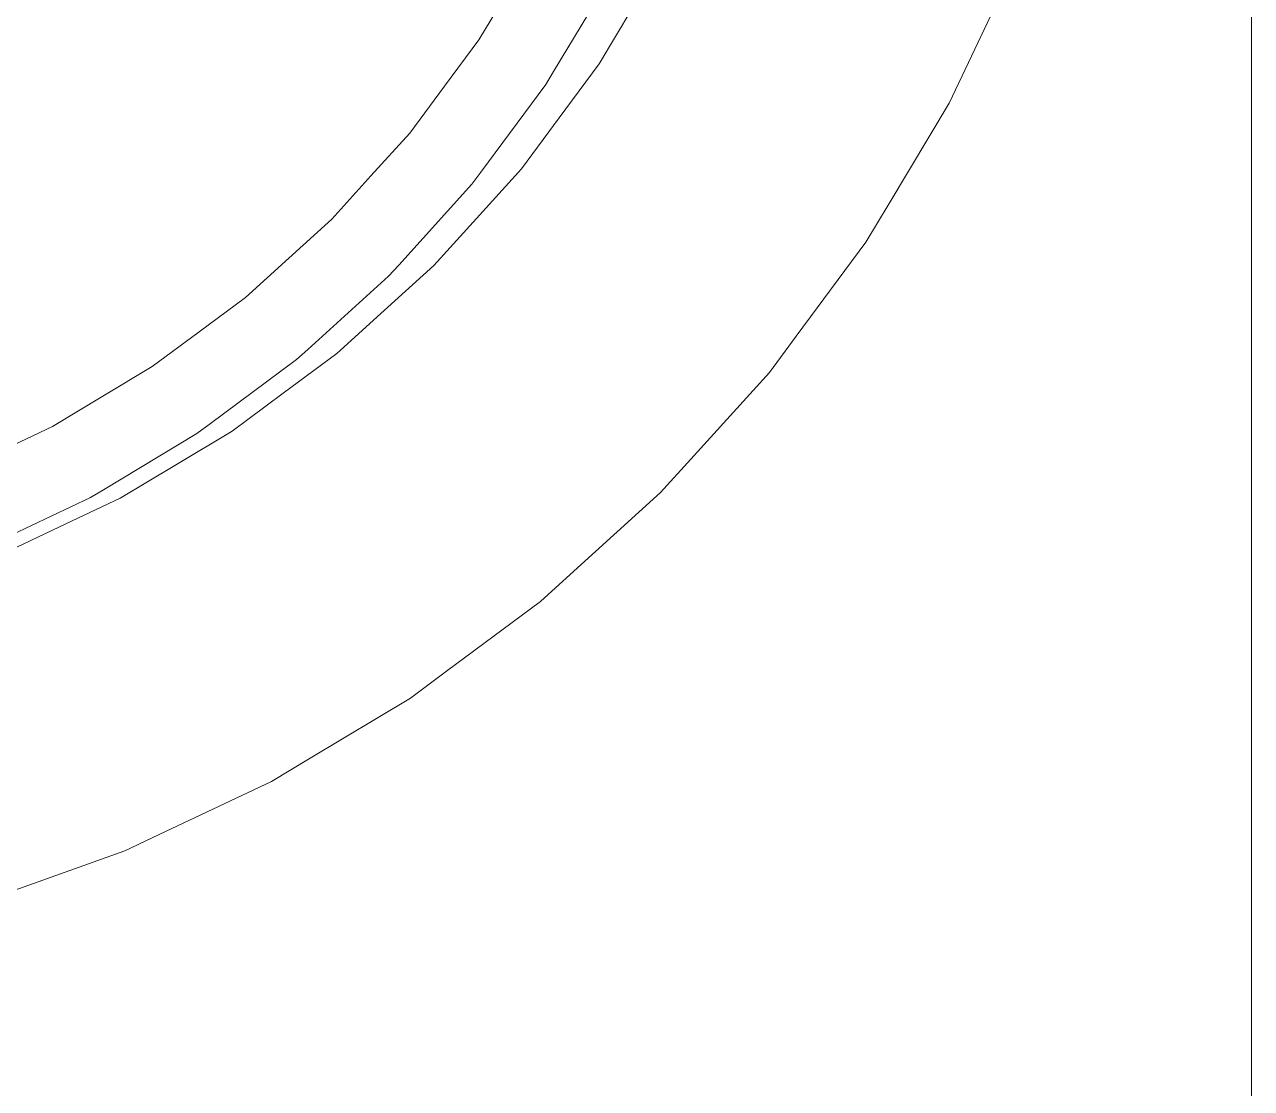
# Model space of a CAD drawing. Header units: centimetres. Extents: x -214 to 137, y -175 to 4.
# Drawn here: x 6.57 to 16.97, y -125.96 to -116.95 of the extents above; entities that cross this region are included whole.
import ezdxf

# ---------------------------------------------------------------- set-up
doc = ezdxf.new("R2010")
doc.units = ezdxf.units.CM
doc.header["$MEASUREMENT"] = 0
doc.layers.add('layer 1', color=7, linetype='Continuous')

msp = doc.modelspace()

# ---------------------------------------------------------------- linework, layer by layer
at = {"layer": 'layer 1', "color": 5, "lineweight": 9}
for points in [[(16.97057, -175.16373), (16.97057, -175.16373), (16.97057, -75.16373), (16.97057, -75.16373)], [(14.57348, -117.26885), (14.57348, -117.26885), (14.99726, -116.37286), (14.99726, -116.37286)], [(11.05788, -117.34636), (11.05788, -117.34636), (11.53303, -116.55361), (11.53303, -116.55361)], [(11.05788, -117.34636), (11.05788, -117.34636), (11.53303, -116.55361), (11.53303, -116.55361)], [(11.05788, -117.34636), (11.05788, -117.34636), (11.53303, -116.55361), (11.53303, -116.55361)], [(11.05788, -117.34636), (11.05788, -117.34636), (11.53303, -116.55361), (11.53303, -116.55361)], [(11.05788, -117.34636), (11.05788, -117.34636), (11.53303, -116.55361), (11.53303, -116.55361)], [(11.72097, -116.81854), (11.72097, -116.81854), (11.44351, -117.28146), (11.44351, -117.28146)], [(10.99232, -117.45573), (10.99232, -117.45573), (11.05788, -117.34636), (11.05788, -117.34636)], [(10.99232, -117.45573), (10.99232, -117.45573), (11.05788, -117.34636), (11.05788, -117.34636)], [(10.99232, -117.45573), (10.99232, -117.45573), (11.05788, -117.34636), (11.05788, -117.34636)], [(10.99232, -117.45573), (10.99232, -117.45573), (11.05788, -117.34636), (11.05788, -117.34636)], [(10.99232, -117.45573), (10.99232, -117.45573), (11.05788, -117.34636), (11.05788, -117.34636)], [(11.44351, -117.28146), (11.44351, -117.28146), (11.10595, -117.7366), (11.10595, -117.7366)], [(14.41014, -117.61419), (14.41014, -117.61419), (14.57348, -117.26885), (14.57348, -117.26885)], [(10.44176, -118.19808), (10.44176, -118.19808), (10.99232, -117.45573), (10.99232, -117.45573)], [(10.44176, -118.19808), (10.44176, -118.19808), (10.99232, -117.45573), (10.99232, -117.45573)], [(10.44176, -118.19808), (10.44176, -118.19808), (10.99232, -117.45573), (10.99232, -117.45573)], [(10.44176, -118.19808), (10.44176, -118.19808), (10.99232, -117.45573), (10.99232, -117.45573)], [(10.44176, -118.19808), (10.44176, -118.19808), (10.99232, -117.45573), (10.99232, -117.45573)], [(13.90059, -118.46433), (13.90059, -118.46433), (14.41014, -117.61419), (14.41014, -117.61419)], [(11.10595, -117.7366), (11.10595, -117.7366), (10.78445, -118.17009), (10.78445, -118.17009)], [(10.3658, -118.3005), (10.3658, -118.3005), (10.44176, -118.19808), (10.44176, -118.19808)], [(10.3658, -118.3005), (10.3658, -118.3005), (10.44176, -118.19808), (10.44176, -118.19808)], [(10.3658, -118.3005), (10.3658, -118.3005), (10.44176, -118.19808), (10.44176, -118.19808)], [(10.3658, -118.3005), (10.3658, -118.3005), (10.44176, -118.19808), (10.44176, -118.19808)], [(10.3658, -118.3005), (10.3658, -118.3005), (10.44176, -118.19808), (10.44176, -118.19808)], [(10.78445, -118.17009), (10.78445, -118.17009), (10.40391, -118.58995), (10.40391, -118.58995)], [(9.74511, -118.98532), (9.74511, -118.98532), (10.3658, -118.3005), (10.3658, -118.3005)], [(9.74511, -118.98532), (9.74511, -118.98532), (10.3658, -118.3005), (10.3658, -118.3005)], [(9.74511, -118.98532), (9.74511, -118.98532), (10.3658, -118.3005), (10.3658, -118.3005)], [(9.74511, -118.98532), (9.74511, -118.98532), (10.3658, -118.3005), (10.3658, -118.3005)], [(9.74511, -118.98532), (9.74511, -118.98532), (10.3658, -118.3005), (10.3658, -118.3005)], [(13.70419, -118.792), (13.70419, -118.792), (13.90059, -118.46433), (13.90059, -118.46433)], [(10.40391, -118.58995), (10.40391, -118.58995), (10.04147, -118.98984), (10.04147, -118.98984)], [(13.11376, -119.5881), (13.11376, -119.5881), (13.70419, -118.792), (13.70419, -118.792)], [(10.04147, -118.98984), (10.04147, -118.98984), (9.62161, -119.37038), (9.62161, -119.37038)], [(9.65948, -119.0798), (9.65948, -119.0798), (9.74511, -118.98532), (9.74511, -118.98532)], [(9.65948, -119.0798), (9.65948, -119.0798), (9.74511, -118.98532), (9.74511, -118.98532)], [(9.65948, -119.0798), (9.65948, -119.0798), (9.74511, -118.98532), (9.74511, -118.98532)], [(9.65948, -119.0798), (9.65948, -119.0798), (9.74511, -118.98532), (9.74511, -118.98532)], [(9.65948, -119.0798), (9.65948, -119.0798), (9.74511, -118.98532), (9.74511, -118.98532)], [(8.97466, -119.70048), (8.97466, -119.70048), (9.65948, -119.0798), (9.65948, -119.0798)], [(8.97466, -119.70048), (8.97466, -119.70048), (9.65948, -119.0798), (9.65948, -119.0798)], [(8.97466, -119.70048), (8.97466, -119.70048), (9.65948, -119.0798), (9.65948, -119.0798)], [(8.97466, -119.70048), (8.97466, -119.70048), (9.65948, -119.0798), (9.65948, -119.0798)], [(8.97466, -119.70048), (8.97466, -119.70048), (9.65948, -119.0798), (9.65948, -119.0798)], [(9.62161, -119.37038), (9.62161, -119.37038), (9.22171, -119.73282), (9.22171, -119.73282)], [(12.88619, -119.89494), (12.88619, -119.89494), (13.11376, -119.5881), (13.11376, -119.5881)], [(9.22171, -119.73282), (9.22171, -119.73282), (8.76657, -120.07038), (8.76657, -120.07038)], [(8.88018, -119.78611), (8.88018, -119.78611), (8.97466, -119.70048), (8.97466, -119.70048)], [(8.88018, -119.78611), (8.88018, -119.78611), (8.97466, -119.70048), (8.97466, -119.70048)], [(8.88018, -119.78611), (8.88018, -119.78611), (8.97466, -119.70048), (8.97466, -119.70048)], [(8.88018, -119.78611), (8.88018, -119.78611), (8.97466, -119.70048), (8.97466, -119.70048)], [(8.88018, -119.78611), (8.88018, -119.78611), (8.97466, -119.70048), (8.97466, -119.70048)], [(8.13783, -120.33668), (8.13783, -120.33668), (8.88018, -119.78611), (8.88018, -119.78611)], [(8.13783, -120.33668), (8.13783, -120.33668), (8.88018, -119.78611), (8.88018, -119.78611)], [(8.13783, -120.33668), (8.13783, -120.33668), (8.88018, -119.78611), (8.88018, -119.78611)], [(8.13783, -120.33668), (8.13783, -120.33668), (8.88018, -119.78611), (8.88018, -119.78611)], [(8.13783, -120.33668), (8.13783, -120.33668), (8.88018, -119.78611), (8.88018, -119.78611)], [(12.22057, -120.62934), (12.22057, -120.62934), (12.88619, -119.89494), (12.88619, -119.89494)], [(8.76657, -120.07038), (8.76657, -120.07038), (8.33308, -120.39187), (8.33308, -120.39187)], [(8.03541, -120.41264), (8.03541, -120.41264), (8.13783, -120.33668), (8.13783, -120.33668)], [(8.03541, -120.41264), (8.03541, -120.41264), (8.13783, -120.33668), (8.13783, -120.33668)], [(8.03541, -120.41264), (8.03541, -120.41264), (8.13783, -120.33668), (8.13783, -120.33668)], [(8.03541, -120.41264), (8.03541, -120.41264), (8.13783, -120.33668), (8.13783, -120.33668)], [(8.03541, -120.41264), (8.03541, -120.41264), (8.13783, -120.33668), (8.13783, -120.33668)], [(7.24266, -120.88779), (7.24266, -120.88779), (8.03541, -120.41264), (8.03541, -120.41264)], [(7.24266, -120.88779), (7.24266, -120.88779), (8.03541, -120.41264), (8.03541, -120.41264)], [(7.24266, -120.88779), (7.24266, -120.88779), (8.03541, -120.41264), (8.03541, -120.41264)], [(7.24266, -120.88779), (7.24266, -120.88779), (8.03541, -120.41264), (8.03541, -120.41264)], [(7.24266, -120.88779), (7.24266, -120.88779), (8.03541, -120.41264), (8.03541, -120.41264)], [(8.33308, -120.39187), (8.33308, -120.39187), (7.84704, -120.68319), (7.84704, -120.68319)], [(7.84704, -120.68319), (7.84704, -120.68319), (7.38413, -120.96065), (7.38413, -120.96065)], [(11.96401, -120.9124), (11.96401, -120.9124), (12.22057, -120.62934), (12.22057, -120.62934)], [(7.13328, -120.95335), (7.13328, -120.95335), (7.24266, -120.88779), (7.24266, -120.88779)], [(7.13328, -120.95335), (7.13328, -120.95335), (7.24266, -120.88779), (7.24266, -120.88779)], [(7.13328, -120.95335), (7.13328, -120.95335), (7.24266, -120.88779), (7.24266, -120.88779)], [(7.13328, -120.95335), (7.13328, -120.95335), (7.24266, -120.88779), (7.24266, -120.88779)], [(7.13328, -120.95335), (7.13328, -120.95335), (7.24266, -120.88779), (7.24266, -120.88779)], [(6.29779, -121.3485), (6.29779, -121.3485), (7.13328, -120.95335), (7.13328, -120.95335)], [(6.29779, -121.3485), (6.29779, -121.3485), (7.13328, -120.95335), (7.13328, -120.95335)], [(6.29779, -121.3485), (6.29779, -121.3485), (7.13328, -120.95335), (7.13328, -120.95335)], [(6.29779, -121.3485), (6.29779, -121.3485), (7.13328, -120.95335), (7.13328, -120.95335)], [(6.29779, -121.3485), (6.29779, -121.3485), (7.13328, -120.95335), (7.13328, -120.95335)], [(7.38413, -120.96065), (7.38413, -120.96065), (6.87188, -121.20293), (6.87188, -121.20293)], [(11.22962, -121.57802), (11.22962, -121.57802), (11.96401, -120.9124), (11.96401, -120.9124)], [(6.87188, -121.20293), (6.87188, -121.20293), (6.38399, -121.43368), (6.38399, -121.43368)], [(10.94656, -121.83457), (10.94656, -121.83457), (11.22962, -121.57802), (11.22962, -121.57802)], [(10.15046, -122.42499), (10.15046, -122.42499), (10.94656, -121.83457), (10.94656, -121.83457)], [(9.84361, -122.65256), (9.84361, -122.65256), (10.15046, -122.42499), (10.15046, -122.42499)], [(8.99347, -123.16212), (8.99347, -123.16212), (9.84361, -122.65256), (9.84361, -122.65256)], [(8.6658, -123.35851), (8.6658, -123.35851), (8.99347, -123.16212), (8.99347, -123.16212)], [(7.76981, -123.78228), (7.76981, -123.78228), (8.6658, -123.35851), (8.6658, -123.35851)], [(7.42446, -123.94562), (7.42446, -123.94562), (7.76981, -123.78228), (7.76981, -123.78228)], [(6.49125, -124.27952), (6.49125, -124.27952), (7.42446, -123.94562), (7.42446, -123.94562)]]:
    msp.add_open_spline(points, degree=3, dxfattribs=at)
at = {"layer": 'layer 1', "color": 1, "lineweight": 9}
for points in [[(10.4252, -117.0768), (10.4252, -117.0768), (10.68007, -116.6516), (10.68007, -116.6516)], [(10.4252, -117.0768), (10.4252, -117.0768), (10.68007, -116.6516), (10.68007, -116.6516)], [(10.4252, -117.0768), (10.4252, -117.0768), (10.68007, -116.6516), (10.68007, -116.6516)], [(10.4252, -117.0768), (10.4252, -117.0768), (10.68007, -116.6516), (10.68007, -116.6516)], [(10.4252, -117.0768), (10.4252, -117.0768), (10.68007, -116.6516), (10.68007, -116.6516)], [(10.13386, -117.46966), (10.13386, -117.46966), (10.4252, -117.0768), (10.4252, -117.0768)], [(10.13386, -117.46966), (10.13386, -117.46966), (10.4252, -117.0768), (10.4252, -117.0768)], [(10.13386, -117.46966), (10.13386, -117.46966), (10.4252, -117.0768), (10.4252, -117.0768)], [(10.13386, -117.46966), (10.13386, -117.46966), (10.4252, -117.0768), (10.4252, -117.0768)], [(10.13386, -117.46966), (10.13386, -117.46966), (10.4252, -117.0768), (10.4252, -117.0768)], [(9.83856, -117.8678), (9.83856, -117.8678), (10.13386, -117.46966), (10.13386, -117.46966)], [(9.83856, -117.8678), (9.83856, -117.8678), (10.13386, -117.46966), (10.13386, -117.46966)], [(9.83856, -117.8678), (9.83856, -117.8678), (10.13386, -117.46966), (10.13386, -117.46966)], [(9.83856, -117.8678), (9.83856, -117.8678), (10.13386, -117.46966), (10.13386, -117.46966)], [(9.83856, -117.8678), (9.83856, -117.8678), (10.13386, -117.46966), (10.13386, -117.46966)], [(9.5101, -118.23024), (9.5101, -118.23024), (9.83856, -117.8678), (9.83856, -117.8678)], [(9.5101, -118.23024), (9.5101, -118.23024), (9.83856, -117.8678), (9.83856, -117.8678)], [(9.5101, -118.23024), (9.5101, -118.23024), (9.83856, -117.8678), (9.83856, -117.8678)], [(9.5101, -118.23024), (9.5101, -118.23024), (9.83856, -117.8678), (9.83856, -117.8678)], [(9.5101, -118.23024), (9.5101, -118.23024), (9.83856, -117.8678), (9.83856, -117.8678)], [(9.17721, -118.59753), (9.17721, -118.59753), (9.5101, -118.23024), (9.5101, -118.23024)], [(9.17721, -118.59753), (9.17721, -118.59753), (9.5101, -118.23024), (9.5101, -118.23024)], [(9.17721, -118.59753), (9.17721, -118.59753), (9.5101, -118.23024), (9.5101, -118.23024)], [(9.17721, -118.59753), (9.17721, -118.59753), (9.5101, -118.23024), (9.5101, -118.23024)], [(9.17721, -118.59753), (9.17721, -118.59753), (9.5101, -118.23024), (9.5101, -118.23024)], [(8.81478, -118.92599), (8.81478, -118.92599), (9.17721, -118.59753), (9.17721, -118.59753)], [(8.81478, -118.92599), (8.81478, -118.92599), (9.17721, -118.59753), (9.17721, -118.59753)], [(8.81478, -118.92599), (8.81478, -118.92599), (9.17721, -118.59753), (9.17721, -118.59753)], [(8.81478, -118.92599), (8.81478, -118.92599), (9.17721, -118.59753), (9.17721, -118.59753)], [(8.81478, -118.92599), (8.81478, -118.92599), (9.17721, -118.59753), (9.17721, -118.59753)], [(8.4475, -119.25887), (8.4475, -119.25887), (8.81478, -118.92599), (8.81478, -118.92599)], [(8.4475, -119.25887), (8.4475, -119.25887), (8.81478, -118.92599), (8.81478, -118.92599)], [(8.4475, -119.25887), (8.4475, -119.25887), (8.81478, -118.92599), (8.81478, -118.92599)], [(8.4475, -119.25887), (8.4475, -119.25887), (8.81478, -118.92599), (8.81478, -118.92599)], [(8.4475, -119.25887), (8.4475, -119.25887), (8.81478, -118.92599), (8.81478, -118.92599)], [(8.05463, -119.55024), (8.05463, -119.55024), (8.4475, -119.25887), (8.4475, -119.25887)], [(8.05463, -119.55024), (8.05463, -119.55024), (8.4475, -119.25887), (8.4475, -119.25887)], [(8.05463, -119.55024), (8.05463, -119.55024), (8.4475, -119.25887), (8.4475, -119.25887)], [(8.05463, -119.55024), (8.05463, -119.55024), (8.4475, -119.25887), (8.4475, -119.25887)], [(8.05463, -119.55024), (8.05463, -119.55024), (8.4475, -119.25887), (8.4475, -119.25887)], [(7.65647, -119.84554), (7.65647, -119.84554), (8.05463, -119.55024), (8.05463, -119.55024)], [(7.65647, -119.84554), (7.65647, -119.84554), (8.05463, -119.55024), (8.05463, -119.55024)], [(7.65647, -119.84554), (7.65647, -119.84554), (8.05463, -119.55024), (8.05463, -119.55024)], [(7.65647, -119.84554), (7.65647, -119.84554), (8.05463, -119.55024), (8.05463, -119.55024)], [(7.65647, -119.84554), (7.65647, -119.84554), (8.05463, -119.55024), (8.05463, -119.55024)], [(7.23694, -120.097), (7.23694, -120.097), (7.65647, -119.84554), (7.65647, -119.84554)], [(7.23694, -120.097), (7.23694, -120.097), (7.65647, -119.84554), (7.65647, -119.84554)], [(7.23694, -120.097), (7.23694, -120.097), (7.65647, -119.84554), (7.65647, -119.84554)], [(7.23694, -120.097), (7.23694, -120.097), (7.65647, -119.84554), (7.65647, -119.84554)], [(7.23694, -120.097), (7.23694, -120.097), (7.65647, -119.84554), (7.65647, -119.84554)], [(6.81175, -120.35182), (6.81175, -120.35182), (7.23694, -120.097), (7.23694, -120.097)], [(6.81175, -120.35182), (6.81175, -120.35182), (7.23694, -120.097), (7.23694, -120.097)], [(6.81175, -120.35182), (6.81175, -120.35182), (7.23694, -120.097), (7.23694, -120.097)], [(6.81175, -120.35182), (6.81175, -120.35182), (7.23694, -120.097), (7.23694, -120.097)], [(6.81175, -120.35182), (6.81175, -120.35182), (7.23694, -120.097), (7.23694, -120.097)], [(6.36962, -120.56094), (6.36962, -120.56094), (6.81175, -120.35182), (6.81175, -120.35182)], [(6.36962, -120.56094), (6.36962, -120.56094), (6.81175, -120.35182), (6.81175, -120.35182)], [(6.36962, -120.56094), (6.36962, -120.56094), (6.81175, -120.35182), (6.81175, -120.35182)], [(6.36962, -120.56094), (6.36962, -120.56094), (6.81175, -120.35182), (6.81175, -120.35182)], [(6.36962, -120.56094), (6.36962, -120.56094), (6.81175, -120.35182), (6.81175, -120.35182)]]:
    msp.add_open_spline(points, degree=3, dxfattribs=at)

doc.saveas('drawing.dxf')
